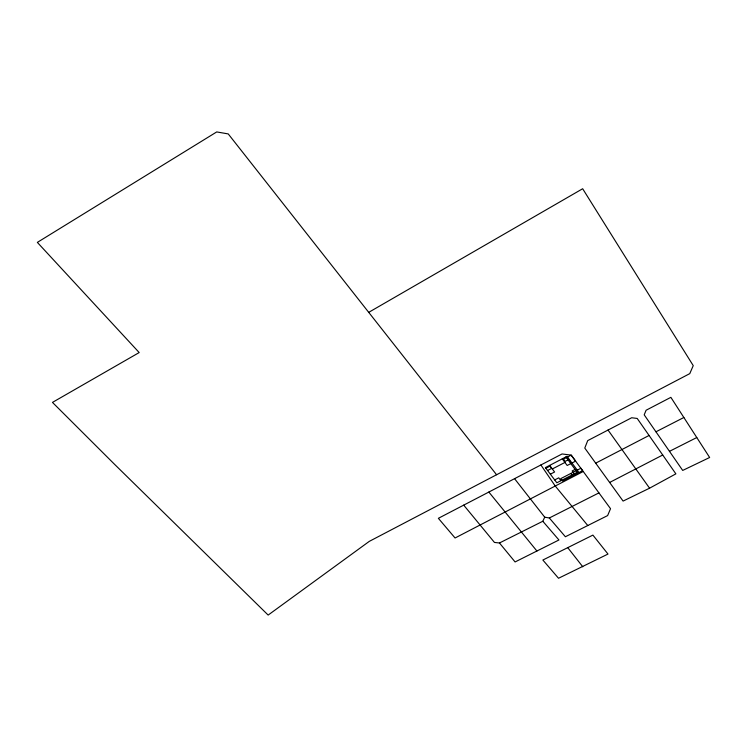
<?xml version="1.0" encoding="UTF-8"?>
<svg xmlns="http://www.w3.org/2000/svg" width="747" height="747" viewBox="0 0 747 747"><rect width="100%" height="100%" fill="white"/><g stroke="black" fill="none" stroke-linecap="round" stroke-linejoin="round"><path stroke-width="1.12" d="M463.71 505.131L494.449 542.434L499.463 542.985L542.808 521.257L544.722 517.185L514.552 478.678L438.368 518.315L455.072 537.989L583.23 471.497L610.532 508.688L607.628 515.579L565.386 536.748L549.325 517.979L544.722 517.185M368.934 312.227L582.66 188.739L693.244 365.628L689.77 373.631L369.307 541.36L268.154 615.07L114.468 464.232L52.467 402.4L139.185 352.556L37.35 242.392L216.723 131.93L228.227 133.918L496.578 474.747M649.573 488.183L675.876 473.859L637.21 418.451L631.682 417.75L587.721 440.609L584.78 448.069L623.091 501.078L649.573 488.183L608.021 430.039M514.552 478.678L562.052 453.961L571.203 455.11L583.23 471.497M545.945 468.229L550.128 466.053M562.743 459.498L571.194 455.119L575.61 461.123L567.178 465.484L562.258 458.845M547.56 470.507L551.65 468.388L549.465 465.484M568.065 459.881L565.096 461.413L562.93 458.49M552.322 468.967L564.928 462.44M595.695 463.159L649.078 435.464M550.418 474.149L554.601 471.992L549.633 465.4M609.636 482.459L662.72 455.007M554.694 479.938L558.765 477.837L560.922 480.694M575.106 469.415L572.155 470.937L574.294 473.813M655.959 431.794L683.86 417.498L709.65 457.491L682.702 470.433L644.203 414.837L646.099 410.243L670.871 397.339L683.86 417.498M669.48 451.337L696.783 437.537M549.325 517.979L598.935 492.889M542.808 521.257L558.943 539.978L515.085 561.949L499.463 542.985M567.748 547.644L542.864 560.035L558.532 578.262L607.993 554.059L592.903 535.104L567.748 547.644L582.791 566.786M587.777 525.524L555.17 485.923L540.893 464.97M536.906 551.015L488.846 492.049M570.783 473.458L572.538 475.82M566.973 457.313L571.39 463.308M565.899 456.949L577.235 472.3M567.057 456.352L545.375 467.613L556.851 482.786L578.393 471.702L567.057 456.352M580.867 468.276L560.754 478.631L562.519 480.975L582.604 470.638L580.867 468.276"/></g></svg>
